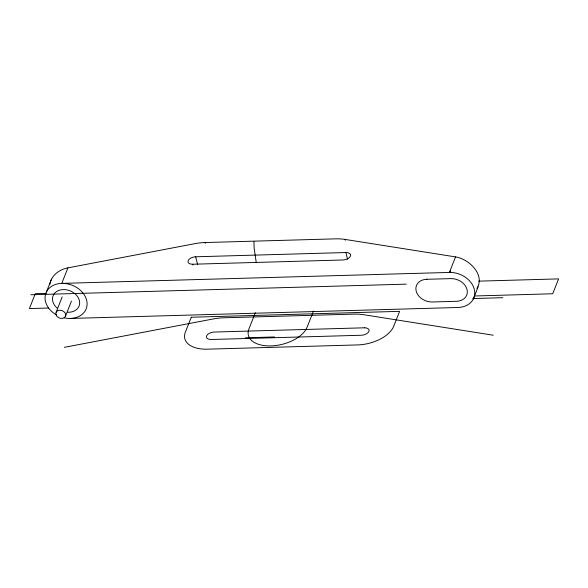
<?xml version="1.0" encoding="UTF-8"?>
<svg xmlns="http://www.w3.org/2000/svg" width="588" height="588" viewBox="0 0 588 588"><rect width="100%" height="100%" fill="white"/><g stroke="black" fill="none" stroke-linecap="round" stroke-linejoin="round"><path stroke-width="0.88" d="M49.899 284.276C51.134 275.412 59.564 269.355 67.921 267.863L194.834 243.675A38.161 21.028 -13.8 0 1 205.153 242.535L335.491 238.853A38.161 21.028 -13.8 0 1 345.134 239.426L455.553 256.905C468.864 258.918 485.409 274.677 476.941 288.451M473.296 299.057L478.169 286.701M67.921 267.863L61.769 283.387L449.408 272.428A21.624 16.809 21.6 0 1 474.303 289.377A21.624 16.809 21.6 0 1 458.008 307.487L70.376 318.446M56.147 312.199L62.21 296.881M65.386 316.432A5.086 3.954 21.6 0 0 59.991 310.192A5.086 3.954 21.6 0 0 56.918 316.322A5.086 3.954 21.6 0 0 65.386 316.432L71.449 301.122M255.346 312.698L248.952 328.861A30.532 16.824 -13.8 0 0 270.95 345.906A30.532 16.824 -13.8 0 0 307.09 327.215L313.492 311.052M455.553 256.905L449.408 272.428L450.548 271.097M46.481 291.817L51.523 279.131M426.697 279.3L450.923 278.616A13.994 10.878 21.6 0 1 467.034 289.583A13.994 10.878 21.6 0 1 456.486 301.299L432.261 301.982A13.994 10.878 21.6 0 1 416.157 291.016A13.994 10.878 21.6 0 1 426.697 279.3L426.925 279.028M64.364 347.324L213.297 318.939A38.161 21.028 -13.8 0 1 223.624 317.799L353.961 314.117A38.161 21.028 -13.8 0 1 363.604 314.69L493.185 335.204M195.679 256.787L345.884 252.539A6.358 3.506 -13.8 0 1 350.47 256.089A6.358 3.506 -13.8 0 1 342.936 259.984L192.732 264.233A6.358 3.506 -13.8 0 1 188.145 260.682A6.358 3.506 -13.8 0 1 195.679 256.787L197.524 264.328M46.312 293.375L35.295 293.684L29.4 308.575L48.679 308.024M478.728 281.145L558.6 278.888L552.705 293.772L474.67 295.984M30.782 294.772L406.301 284.151M472.708 298.564L502.88 297.682M245.409 337.791L274.486 336.968M345.134 239.426L345.34 240.264M345.884 252.539L347.53 259.242M205.153 242.535L205.359 243.373M192.732 264.233L192.938 265.07M256.265 262.733L254.17 248.217A26.21 7.967 88.4 0 1 254.016 241.69M56.433 314.889A21.624 16.809 21.6 0 1 52.538 285.753A21.624 16.809 21.6 0 1 86.157 298.645A21.624 16.809 21.6 0 1 64.114 317.836M57.484 308.355A13.994 10.878 21.6 0 1 58.05 290.737A13.994 10.878 21.6 0 1 78.748 298.66A13.994 10.878 21.6 0 1 67.649 312.25M191.262 317.241L185.367 332.132A30.532 16.824 -13.8 0 0 207.366 349.169L357.577 344.928A30.532 16.824 -13.8 0 0 393.725 326.237L399.612 311.353L191.262 317.241M364.354 327.803L214.15 332.051A6.358 3.506 -13.8 0 0 206.616 335.946A6.358 3.506 -13.8 0 0 211.202 339.496L361.407 335.248A6.358 3.506 -13.8 0 0 368.941 331.353A6.358 3.506 -13.8 0 0 364.354 327.803"/></g></svg>
